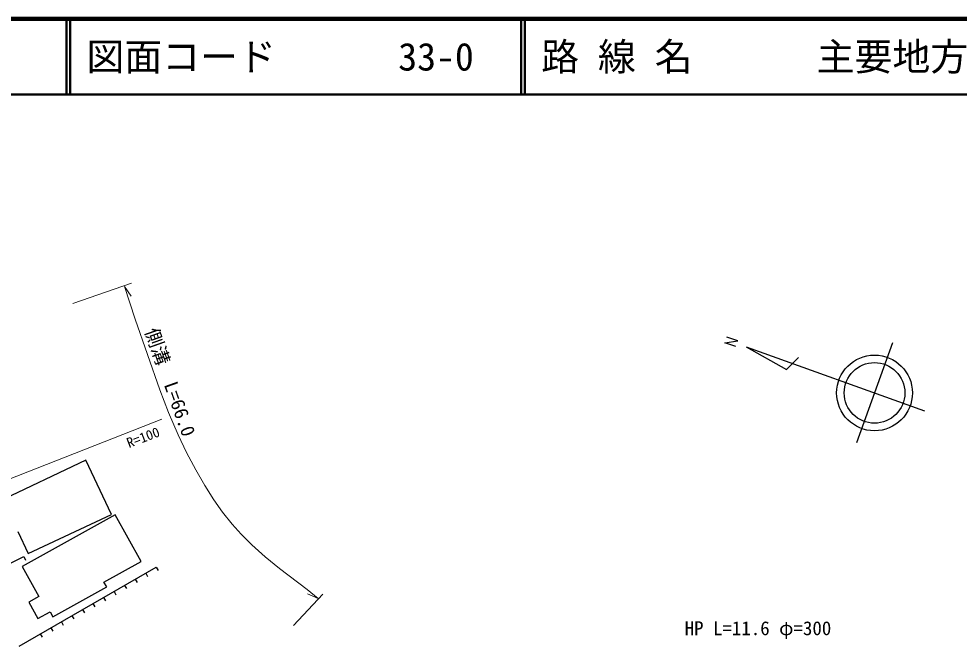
# Model space of a CAD drawing. Units: millimetres, scale not verified. Extents: x 40000 to 680000, y 20000 to 380000.
# Drawn here: x 111453 to 235547, y 298106 to 380000 of the extents above; entities that cross this region are included whole.
import ezdxf
from ezdxf.enums import TextEntityAlignment as Align

# ---------------------------------------------------------------- set-up
doc = ezdxf.new("R2010")
doc.units = ezdxf.units.MM
doc.header["$LTSCALE"] = 1000
for name, color, linetype, lineweight in [('M-BGD', 7, 'Continuous', 25), ('M-BMK-SRVR', 3, 'Continuous', 25), ('M-STR-HTXT', 7, 'Continuous', 13), ('M-TTL', 2, 'Continuous', 140), ('M-TTL-LINE', 7, 'Continuous', 50)]:
    doc.layers.add(name, color=color, linetype=linetype, lineweight=lineweight)
doc.layers.add('M-TTL-TXT', color=7, linetype='Continuous')
doc.styles.add('ＭＳ ゴシック', font='')
doc.styles.get('ＭＳ ゴシック').set_extended_font_data('MS Gothic')

msp = doc.modelspace()

# ---------------------------------------------------------------- linework, layer by layer
at = {"layer": 'M-BGD'}
for p, q in [((120312, 321726), (107997, 315917)), ((123681, 314586), (120312, 321726)), ((124163, 314532), (111884, 307698)), ((112710, 309410), (123681, 314586)), ((127594, 308369), (124163, 314532)), ((111340, 312315), (112710, 309410)), ((106853, 306351), (112116, 309003)), ((112116, 309003), (112341, 308556)), ((122692, 305641), (127594, 308369)), ((111505, 297207), (129590, 307614)), ((111884, 307698), (114092, 303732)), ((128199, 306813), (128448, 306380)), ((129590, 307614), (129839, 307181)), ((123048, 305000), (122692, 305641)), ((126808, 306013), (127057, 305580)), ((115965, 301058), (123048, 305000)), ((124025, 304412), (124275, 303978)), ((125416, 305212), (125666, 304779)), ((114092, 303732), (112769, 302996)), ((112769, 302996), (113969, 300841)), ((121243, 302811), (121492, 302377)), ((122634, 303611), (122884, 303178)), ((113969, 300841), (115585, 301740)), ((115585, 301740), (115965, 301058)), ((119852, 302010), (120101, 301577)), ((117070, 300409), (117319, 299976)), ((118461, 301209), (118710, 300776)), ((115679, 299608), (115928, 299175)), ((114287, 298808), (114537, 298374))]:
    msp.add_line(p, q, dxfattribs=at)
at = {"layer": 'M-BMK-SRVR'}
for p, q in [((206334, 337474), (204873, 337990)), ((204607, 337243), (206334, 337474)), ((206060, 336722), (204607, 337243)), ((207432, 336693), (212742, 333727)), ((207432, 336693), (230964, 328253)), ((226738, 337206), (222012, 324028)), ((212742, 333727), (214359, 335271))]:
    msp.add_line(p, q, dxfattribs=at)
for radius in [5000, 4000]:
    msp.add_circle((224375, 330617), radius, dxfattribs=at)
at = {"layer": 'M-STR-HTXT'}
for p, q in [((118575, 342404), (126324, 345094)), ((126819, 340373), (125385, 344674)), ((125385, 344674), (126258, 343383)), ((96850, 314035), (130336, 327129)), ((147685, 299922), (151553, 304051)), ((149517, 304652), (150951, 303458)), ((150951, 303458), (149529, 304095))]:
    msp.add_line(p, q, dxfattribs=at)
msp.add_lwpolyline([(126819, 340373), (130050, 331024), (131218, 328032), (132480, 325091), (133591, 322747), (134792, 320452), (135992, 318383), (137195, 316505), (138352, 314870), (139595, 313302), (140778, 311981), (142189, 310574), (143975, 308976), (145838, 307452), (149517, 304652)], dxfattribs=at)
at = {"layer": 'M-TTL'}
msp.add_line((680000, 380000), (40000, 380000), dxfattribs=at)
at = {"layer": 'M-TTL-LINE'}
for p, q in [((117750, 380000), (117750, 370000)), ((118250, 380000), (118250, 370000)), ((177750, 380000), (177750, 370000)), ((178250, 380000), (178250, 370000)), ((40000, 370000), (680000, 370000))]:
    msp.add_line(p, q, dxfattribs=at)

# ---------------------------------------------------------------- texts
at = {"layer": 'M-STR-HTXT', "style": 'ＭＳ ゴシック'}
for s, height, rotation, p in [('側溝\u3000L=66.0', 1833, 289.6, (131439, 332043)), ('R=100', 1320, 20.8, (127856, 324748))]:
    msp.add_text(s, height=height, rotation=rotation, dxfattribs=at).set_placement(p, align=Align.MIDDLE_CENTER)
msp.add_text('HP L=11.6 φ=300', height=1833, dxfattribs=at).set_placement((208993, 299555), align=Align.MIDDLE_CENTER)
at = {"layer": 'M-TTL-TXT', "style": 'ＭＳ ゴシック'}
for s, p in [('路 線 名', (180380, 375000)), ('主要地方道 光上関線', (216734, 375000)), ('図面コード', (120380, 375000)), ('33-0', (161521, 375000))]:
    msp.add_text(s, height=3666, dxfattribs=at).set_placement(p, align=Align.MIDDLE_LEFT)

doc.saveas('drawing.dxf')
